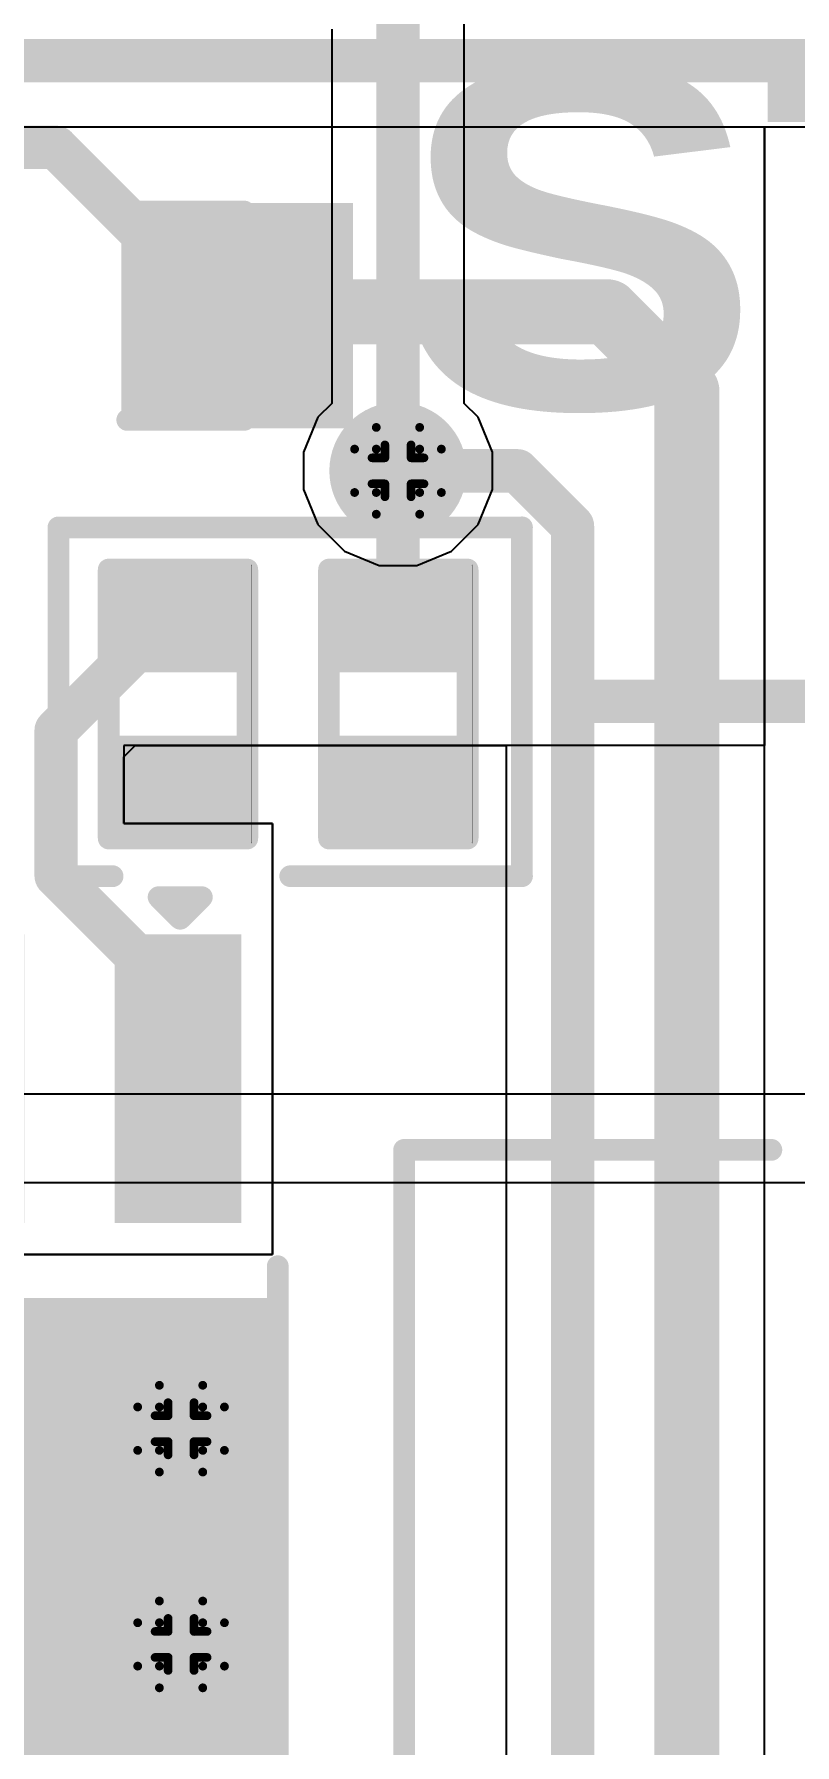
# Model space of a CAD drawing. Header units: inches. Extents: x -5 to 5258, y -4 to 5281.
# Drawn here: x 31.65 to 36.11, y 22.65 to 32.67 of the extents above; entities that cross this region are included whole.
import ezdxf

# ---------------------------------------------------------------- set-up
doc = ezdxf.new("R2010")
doc.units = ezdxf.units.IN
for name, color, linetype in [('Bottom Layer', 5, 'Continuous'), ('Bottom Solder', 6, 'Continuous'), ('Drill Drawing', 1, 'Continuous'), ('Top Layer', 1, 'Continuous'), ('Top Overlay', 2, 'Continuous'), ('Top Paste', 8, 'Continuous'), ('Top Solder', 216, 'Continuous'), ('Via Holes', 16, 'Continuous')]:
    doc.layers.add(name, color=color, linetype=linetype)
doc.styles.add('Arial Black_Bold', font='', dxfattribs={"height": 0.2})
doc.styles.get('Arial Black_Bold').set_extended_font_data('Arial Black', bold=True)

# ---------------------------------------------------------------- blocks, each defined once
blk = doc.blocks.new('8_SO_P____P___7')
at = {"layer": 'Top Layer'}
for points in [[(-3.475, 2.205), (-1.925, 2.205), (-1.925, 1.605), (-3.475, 1.605)], [(1.925, 2.205), (3.475, 2.205), (3.475, 1.605), (1.925, 1.605)], [(-1.144, 1.144), (1.144, 1.144), (1.144, -1.144), (-1.144, -1.144)], [(-3.475, 0.935), (-1.925, 0.935), (-1.925, 0.335), (-3.475, 0.335)], [(1.925, 0.935), (3.475, 0.935), (3.475, 0.335), (1.925, 0.335)], [(-3.475, -0.335), (-1.925, -0.335), (-1.925, -0.935), (-3.475, -0.935)], [(1.925, -0.335), (3.475, -0.335), (3.475, -0.935), (1.925, -0.935)], [(-3.475, -1.605), (-1.925, -1.605), (-1.925, -2.205), (-3.475, -2.205)], [(1.925, -1.605), (3.475, -1.605), (3.475, -2.205), (1.925, -2.205)]]:
    blk.add_hatch(color=1, dxfattribs=at).paths.add_polyline_path(points)
at = {"layer": 'Top Paste'}
for points in [[(-3.475, 2.205), (-1.925, 2.205), (-1.925, 1.605), (-3.475, 1.605)], [(1.925, 2.205), (3.475, 2.205), (3.475, 1.605), (1.925, 1.605)], [(-1.144, 1.144), (1.144, 1.144), (1.144, -1.144), (-1.144, -1.144)], [(-3.475, 0.935), (-1.925, 0.935), (-1.925, 0.335), (-3.475, 0.335)], [(1.925, 0.935), (3.475, 0.935), (3.475, 0.335), (1.925, 0.335)], [(-3.475, -0.335), (-1.925, -0.335), (-1.925, -0.935), (-3.475, -0.935)], [(1.925, -0.335), (3.475, -0.335), (3.475, -0.935), (1.925, -0.935)], [(-3.475, -1.605), (-1.925, -1.605), (-1.925, -2.205), (-3.475, -2.205)], [(1.925, -1.605), (3.475, -1.605), (3.475, -2.205), (1.925, -2.205)]]:
    blk.add_hatch(color=8, dxfattribs=at).paths.add_polyline_path(points)
at = {"layer": 'Top Solder'}
for points in [[(-3.545, 2.275), (-1.855, 2.275), (-1.855, 1.535), (-3.545, 1.535)], [(1.855, 2.275), (3.545, 2.275), (3.545, 1.535), (1.855, 1.535)], [(-1.214, 1.214), (1.214, 1.214), (1.214, -1.214), (-1.214, -1.214)], [(-3.545, 1.005), (-1.855, 1.005), (-1.855, 0.265), (-3.545, 0.265)], [(1.855, 1.005), (3.545, 1.005), (3.545, 0.265), (1.855, 0.265)], [(-3.545, -0.265), (-1.855, -0.265), (-1.855, -1.005), (-3.545, -1.005)], [(1.855, -0.265), (3.545, -0.265), (3.545, -1.005), (1.855, -1.005)], [(-3.545, -1.535), (-1.855, -1.535), (-1.855, -2.275), (-3.545, -2.275)], [(1.855, -1.535), (3.545, -1.535), (3.545, -2.275), (1.855, -2.275)]]:
    blk.add_hatch(color=216, dxfattribs=at).paths.add_polyline_path(points)
at = {"layer": 'Top Overlay'}
for points in [[(1.902, 2.489, 0.127, 0.127, 0), (-1.603, 2.489, 0.127, 0.127, 0)], [(-3.636, 1.918, 0.127, 0.127, 0), (-3.763, 2.045, 0.127, 0.127, 0)], [(-3.763, 1.791, 0.127, 0.127, 0), (-3.763, 2.045, 0.127, 0.127, 0)], [(-3.763, 1.791, 0.127, 0.127, 0), (-3.636, 1.918, 0.127, 0.127, 0)], [(1.902, -2.489, 0.127, 0.127, 0), (-1.603, -2.489, 0.127, 0.127, 0)]]:
    blk.add_lwpolyline(points, format="xyseb", dxfattribs=at)
for points in [[(-1.635, 2.489, 0.0635, 0.0635, 1), (-1.571, 2.489, 0.0635, 0.0635, 1)], [(1.87, 2.489, 0.0635, 0.0635, 1), (1.934, 2.489, 0.0635, 0.0635, 1)], [(-3.795, 2.045, 0.0635, 0.0635, 1), (-3.732, 2.045, 0.0635, 0.0635, 1)], [(-3.795, 2.045, 0.0635, 0.0635, 1), (-3.732, 2.045, 0.0635, 0.0635, 1)], [(-3.668, 1.918, 0.0635, 0.0635, 1), (-3.605, 1.918, 0.0635, 0.0635, 1)], [(-3.668, 1.918, 0.0635, 0.0635, 1), (-3.605, 1.918, 0.0635, 0.0635, 1)], [(-3.795, 1.791, 0.0635, 0.0635, 1), (-3.732, 1.791, 0.0635, 0.0635, 1)], [(-3.795, 1.791, 0.0635, 0.0635, 1), (-3.732, 1.791, 0.0635, 0.0635, 1)], [(-1.635, -2.489, 0.0635, 0.0635, 1), (-1.571, -2.489, 0.0635, 0.0635, 1)], [(1.87, -2.489, 0.0635, 0.0635, 1), (1.934, -2.489, 0.0635, 0.0635, 1)]]:
    blk.add_lwpolyline(points, format="xyseb", close=True, dxfattribs=at)
blk = doc.blocks.new('R___0402_33')
at = {"layer": 'Top Layer'}
for points in [[(-0.699, -0.318), (-0.699, 0.318), (-0.241, 0.318), (-0.241, -0.318)], [(0.241, -0.318), (0.241, 0.318), (0.699, 0.318), (0.699, -0.318)]]:
    blk.add_hatch(color=1, dxfattribs=at).paths.add_polyline_path(points)
at = {"layer": 'Top Paste'}
for points in [[(-0.699, -0.318), (-0.699, 0.318), (-0.241, 0.318), (-0.241, -0.318)], [(0.241, -0.318), (0.241, 0.318), (0.699, 0.318), (0.699, -0.318)]]:
    blk.add_hatch(color=8, dxfattribs=at).paths.add_polyline_path(points)
at = {"layer": 'Top Solder'}
for points in [[(-0.754, -0.373), (-0.754, 0.373), (-0.186, 0.373), (-0.186, -0.373)], [(0.186, -0.373), (0.186, 0.373), (0.754, 0.373), (0.754, -0.373)]]:
    blk.add_hatch(color=216, dxfattribs=at).paths.add_polyline_path(points)
at = {"layer": 'Top Overlay'}
for points in [[(-0.787, 0.406, 0.127, 0.127, 0), (0.787, 0.406, 0.127, 0.127, 0)], [(-0.787, 0.406, 0.127, 0.127, 0), (-0.787, -0.406, 0.127, 0.127, 0)], [(0.787, 0.406, 0.127, 0.127, 0), (0.787, -0.406, 0.127, 0.127, 0)], [(-0.787, -0.406, 0.127, 0.127, 0), (0.787, -0.406, 0.127, 0.127, 0)], [(-0.813, -0.432, 0.00323, 0.00323, 0), (0.813, -0.432, 0.00323, 0.00323, 0)]]:
    blk.add_lwpolyline(points, format="xyseb", dxfattribs=at)
for points in [[(-0.819, 0.406, 0.0635, 0.0635, 1), (-0.756, 0.406, 0.0635, 0.0635, 1)], [(-0.819, 0.406, 0.0635, 0.0635, 1), (-0.756, 0.406, 0.0635, 0.0635, 1)], [(0.756, 0.406, 0.0635, 0.0635, 1), (0.819, 0.406, 0.0635, 0.0635, 1)], [(0.756, 0.406, 0.0635, 0.0635, 1), (0.819, 0.406, 0.0635, 0.0635, 1)], [(-0.819, -0.406, 0.0635, 0.0635, 1), (-0.756, -0.406, 0.0635, 0.0635, 1)], [(-0.819, -0.406, 0.0635, 0.0635, 1), (-0.756, -0.406, 0.0635, 0.0635, 1)], [(0.756, -0.406, 0.0635, 0.0635, 1), (0.819, -0.406, 0.0635, 0.0635, 1)], [(0.756, -0.406, 0.0635, 0.0635, 1), (0.819, -0.406, 0.0635, 0.0635, 1)], [(-0.814, -0.432, 0.00161, 0.00161, 1), (-0.812, -0.432, 0.00161, 0.00161, 1)], [(0.812, -0.432, 0.00161, 0.00161, 1), (0.814, -0.432, 0.00161, 0.00161, 1)]]:
    blk.add_lwpolyline(points, format="xyseb", close=True, dxfattribs=at)
blk = doc.blocks.new('R___0402_34')
at = {"layer": 'Top Layer'}
for points in [[(-0.699, -0.318), (-0.699, 0.318), (-0.241, 0.318), (-0.241, -0.318)], [(0.241, -0.318), (0.241, 0.318), (0.699, 0.318), (0.699, -0.318)]]:
    blk.add_hatch(color=1, dxfattribs=at).paths.add_polyline_path(points)
at = {"layer": 'Top Paste'}
for points in [[(-0.699, -0.318), (-0.699, 0.318), (-0.241, 0.318), (-0.241, -0.318)], [(0.241, -0.318), (0.241, 0.318), (0.699, 0.318), (0.699, -0.318)]]:
    blk.add_hatch(color=8, dxfattribs=at).paths.add_polyline_path(points)
at = {"layer": 'Top Solder'}
for points in [[(-0.754, -0.373), (-0.754, 0.373), (-0.186, 0.373), (-0.186, -0.373)], [(0.186, -0.373), (0.186, 0.373), (0.754, 0.373), (0.754, -0.373)]]:
    blk.add_hatch(color=216, dxfattribs=at).paths.add_polyline_path(points)
at = {"layer": 'Top Overlay'}
for points in [[(-0.787, 0.406, 0.127, 0.127, 0), (0.787, 0.406, 0.127, 0.127, 0)], [(-0.787, 0.406, 0.127, 0.127, 0), (-0.787, -0.406, 0.127, 0.127, 0)], [(0.787, 0.406, 0.127, 0.127, 0), (0.787, -0.406, 0.127, 0.127, 0)], [(-0.787, -0.406, 0.127, 0.127, 0), (0.787, -0.406, 0.127, 0.127, 0)], [(-0.813, -0.432, 0.00323, 0.00323, 0), (0.813, -0.432, 0.00323, 0.00323, 0)]]:
    blk.add_lwpolyline(points, format="xyseb", dxfattribs=at)
for points in [[(-0.819, 0.406, 0.0635, 0.0635, 1), (-0.756, 0.406, 0.0635, 0.0635, 1)], [(-0.819, 0.406, 0.0635, 0.0635, 1), (-0.756, 0.406, 0.0635, 0.0635, 1)], [(0.756, 0.406, 0.0635, 0.0635, 1), (0.819, 0.406, 0.0635, 0.0635, 1)], [(0.756, 0.406, 0.0635, 0.0635, 1), (0.819, 0.406, 0.0635, 0.0635, 1)], [(-0.819, -0.406, 0.0635, 0.0635, 1), (-0.756, -0.406, 0.0635, 0.0635, 1)], [(-0.819, -0.406, 0.0635, 0.0635, 1), (-0.756, -0.406, 0.0635, 0.0635, 1)], [(0.756, -0.406, 0.0635, 0.0635, 1), (0.819, -0.406, 0.0635, 0.0635, 1)], [(0.756, -0.406, 0.0635, 0.0635, 1), (0.819, -0.406, 0.0635, 0.0635, 1)], [(-0.814, -0.432, 0.00161, 0.00161, 1), (-0.812, -0.432, 0.00161, 0.00161, 1)], [(0.812, -0.432, 0.00161, 0.00161, 1), (0.814, -0.432, 0.00161, 0.00161, 1)]]:
    blk.add_lwpolyline(points, format="xyseb", close=True, dxfattribs=at)
blk = doc.blocks.new('LED_0603_94')
at = {"layer": 'Top Layer'}
for points in [[(-1, 0.5), (-0.5, 0.5), (-0.5, -0.5), (-1, -0.5)], [(0.5, 0.5), (1, 0.5), (1, -0.5), (0.5, -0.5)]]:
    blk.add_hatch(color=1, dxfattribs=at).paths.add_polyline_path(points)
at = {"layer": 'Top Overlay'}
blk.add_hatch(color=2, dxfattribs=at).paths.add_polyline_path([(1.118, -0.66), (1.753, -0.66), (1.753, 0.66), (1.118, 0.66)])
at = {"layer": 'Top Paste'}
for points in [[(-1, 0.5), (-0.5, 0.5), (-0.5, -0.5), (-1, -0.5)], [(0.5, 0.5), (1, 0.5), (1, -0.5), (0.5, -0.5)]]:
    blk.add_hatch(color=8, dxfattribs=at).paths.add_polyline_path(points)
at = {"layer": 'Top Solder'}
for points in [[(-1.102, 0.602), (-0.398, 0.602), (-0.398, -0.602), (-1.102, -0.602)], [(0.398, 0.602), (1.102, 0.602), (1.102, -0.602), (0.398, -0.602)]]:
    blk.add_hatch(color=216, dxfattribs=at).paths.add_polyline_path(points)
at = {"layer": 'Top Overlay'}
for points in [[(-1.118, 0.61, 0.127, 0.127, 0), (-0.432, 0.61, 0.127, 0.127, 0)], [(-1.118, -0.61, 0.127, 0.127, 0), (-1.118, 0.61, 0.127, 0.127, 0)], [(0.432, 0.61, 0.127, 0.127, 0), (1.118, 0.61, 0.127, 0.127, 0)], [(1.118, -0.61, 0.127, 0.127, 0), (1.118, 0.61, 0.127, 0.127, 0)], [(-1.118, -0.61, 0.127, 0.127, 0), (-0.432, -0.61, 0.127, 0.127, 0)], [(0.432, -0.61, 0.127, 0.127, 0), (1.118, -0.61, 0.127, 0.127, 0)]]:
    blk.add_lwpolyline(points, format="xyseb", dxfattribs=at)
for points in [[(-1.149, 0.61, 0.0635, 0.0635, 1), (-1.086, 0.61, 0.0635, 0.0635, 1)], [(-1.149, 0.61, 0.0635, 0.0635, 1), (-1.086, 0.61, 0.0635, 0.0635, 1)], [(-0.464, 0.61, 0.0635, 0.0635, 1), (-0.4, 0.61, 0.0635, 0.0635, 1)], [(0.4, 0.61, 0.0635, 0.0635, 1), (0.464, 0.61, 0.0635, 0.0635, 1)], [(1.086, 0.61, 0.0635, 0.0635, 1), (1.149, 0.61, 0.0635, 0.0635, 1)], [(1.086, 0.61, 0.0635, 0.0635, 1), (1.149, 0.61, 0.0635, 0.0635, 1)], [(-1.149, -0.61, 0.0635, 0.0635, 1), (-1.086, -0.61, 0.0635, 0.0635, 1)], [(-1.149, -0.61, 0.0635, 0.0635, 1), (-1.086, -0.61, 0.0635, 0.0635, 1)], [(-0.464, -0.61, 0.0635, 0.0635, 1), (-0.4, -0.61, 0.0635, 0.0635, 1)], [(0.4, -0.61, 0.0635, 0.0635, 1), (0.464, -0.61, 0.0635, 0.0635, 1)], [(1.086, -0.61, 0.0635, 0.0635, 1), (1.149, -0.61, 0.0635, 0.0635, 1)], [(1.086, -0.61, 0.0635, 0.0635, 1), (1.149, -0.61, 0.0635, 0.0635, 1)]]:
    blk.add_lwpolyline(points, format="xyseb", close=True, dxfattribs=at)
blk = doc.blocks.new('50SVPF10M_141')
at = {"layer": 'Top Layer'}
for points in [[(-4.55, 0.8), (-1.05, 0.8), (-1.05, -0.8), (-4.55, -0.8)], [(1.05, 0.8), (4.55, 0.8), (4.55, -0.8), (1.05, -0.8)]]:
    blk.add_hatch(color=1, dxfattribs=at).paths.add_polyline_path(points)
at = {"layer": 'Top Paste'}
for points in [[(-4.55, 0.8), (-1.05, 0.8), (-1.05, -0.8), (-4.55, -0.8)], [(1.05, 0.8), (4.55, 0.8), (4.55, -0.8), (1.05, -0.8)]]:
    blk.add_hatch(color=8, dxfattribs=at).paths.add_polyline_path(points)
at = {"layer": 'Top Solder'}
for points in [[(-4.652, 0.902), (-0.948, 0.902), (-0.948, -0.902), (-4.652, -0.902)], [(0.948, 0.902), (4.652, 0.902), (4.652, -0.902), (0.948, -0.902)]]:
    blk.add_hatch(color=216, dxfattribs=at).paths.add_polyline_path(points)
at = {"layer": 'Top Overlay'}
for points in [[(-1.95, 3.3, 0.127, 0.127, 0), (-3.3, 1.95, 0.127, 0.127, 0)], [(-1.95, 3.3, 0.127, 0.127, 0), (3.3, 3.3, 0.127, 0.127, 0)], [(3.3, 3.3, 0.127, 0.127, 0), (3.3, 1.15, 0.127, 0.127, 0)], [(-3.3, 1.95, 0.127, 0.127, 0), (-3.3, 1.15, 0.127, 0.127, 0)], [(-3.779, 1.567, 0.127, 0.127, 0), (-3.779, 1.033, 0.127, 0.127, 0)], [(-4.007, 1.287, 0.127, 0.127, 0), (-3.55, 1.287, 0.127, 0.127, 0)], [(-3.3, -1.15, 0.127, 0.127, 0), (-3.3, -1.95, 0.127, 0.127, 0)], [(3.3, -1.15, 0.127, 0.127, 0), (3.3, -3.3, 0.127, 0.127, 0)], [(-3.3, -1.95, 0.127, 0.127, 0), (-1.95, -3.3, 0.127, 0.127, 0)], [(-1.95, -3.3, 0.127, 0.127, 0), (3.3, -3.3, 0.127, 0.127, 0)]]:
    blk.add_lwpolyline(points, format="xyseb", dxfattribs=at)
for points in [[(-1.982, 3.3, 0.0635, 0.0635, 1), (-1.918, 3.3, 0.0635, 0.0635, 1)], [(-1.982, 3.3, 0.0635, 0.0635, 1), (-1.918, 3.3, 0.0635, 0.0635, 1)], [(3.268, 3.3, 0.0635, 0.0635, 1), (3.332, 3.3, 0.0635, 0.0635, 1)], [(3.268, 3.3, 0.0635, 0.0635, 1), (3.332, 3.3, 0.0635, 0.0635, 1)], [(-3.332, 1.95, 0.0635, 0.0635, 1), (-3.268, 1.95, 0.0635, 0.0635, 1)], [(-3.332, 1.95, 0.0635, 0.0635, 1), (-3.268, 1.95, 0.0635, 0.0635, 1)], [(-3.81, 1.567, 0.0635, 0.0635, 1), (-3.747, 1.567, 0.0635, 0.0635, 1)], [(-4.039, 1.287, 0.0635, 0.0635, 1), (-3.975, 1.287, 0.0635, 0.0635, 1)], [(-3.582, 1.287, 0.0635, 0.0635, 1), (-3.518, 1.287, 0.0635, 0.0635, 1)], [(-3.332, 1.15, 0.0635, 0.0635, 1), (-3.268, 1.15, 0.0635, 0.0635, 1)], [(3.268, 1.15, 0.0635, 0.0635, 1), (3.332, 1.15, 0.0635, 0.0635, 1)], [(-3.81, 1.033, 0.0635, 0.0635, 1), (-3.747, 1.033, 0.0635, 0.0635, 1)], [(-3.332, -1.15, 0.0635, 0.0635, 1), (-3.268, -1.15, 0.0635, 0.0635, 1)], [(3.268, -1.15, 0.0635, 0.0635, 1), (3.332, -1.15, 0.0635, 0.0635, 1)], [(-3.332, -1.95, 0.0635, 0.0635, 1), (-3.268, -1.95, 0.0635, 0.0635, 1)], [(-3.332, -1.95, 0.0635, 0.0635, 1), (-3.268, -1.95, 0.0635, 0.0635, 1)], [(-1.982, -3.3, 0.0635, 0.0635, 1), (-1.918, -3.3, 0.0635, 0.0635, 1)], [(-1.982, -3.3, 0.0635, 0.0635, 1), (-1.918, -3.3, 0.0635, 0.0635, 1)], [(3.268, -3.3, 0.0635, 0.0635, 1), (3.332, -3.3, 0.0635, 0.0635, 1)], [(3.268, -3.3, 0.0635, 0.0635, 1), (3.332, -3.3, 0.0635, 0.0635, 1)]]:
    blk.add_lwpolyline(points, format="xyseb", close=True, dxfattribs=at)

msp = doc.modelspace()

# ---------------------------------------------------------------- hatches: boundary and pattern name
at = {"layer": 'Bottom Layer'}
h = msp.add_hatch(color=5, dxfattribs=at)
edge = h.paths.add_edge_path()
edge.add_arc((33.782, 30.111), 0.3, 0, 360)
h = msp.add_hatch(color=5, dxfattribs=at)
edge = h.paths.add_edge_path()
edge.add_arc((32.512, 24.504), 0.3, 0, 360)
h = msp.add_hatch(color=5, dxfattribs=at)
edge = h.paths.add_edge_path()
edge.add_arc((32.512, 23.241), 0.3, 0, 360)
at = {"layer": 'Bottom Solder'}
h = msp.add_hatch(color=6, dxfattribs=at)
edge = h.paths.add_edge_path()
edge.add_arc((33.782, 30.111), 0.402, 0, 360)
h = msp.add_hatch(color=6, dxfattribs=at)
edge = h.paths.add_edge_path()
edge.add_arc((32.512, 24.504), 0.402, 0, 360)
h = msp.add_hatch(color=6, dxfattribs=at)
edge = h.paths.add_edge_path()
edge.add_arc((32.512, 23.241), 0.402, 0, 360)
at = {"layer": 'Top Layer'}
h = msp.add_hatch(color=1, dxfattribs=at)
edge = h.paths.add_edge_path()
edge.add_arc((33.782, 30.111), 0.3, 0, 360)
msp.add_hatch(color=1, dxfattribs=at).paths.add_polyline_path([(28.099, 22.436), (33.078, 22.436), (33.078, 25.269), (28.099, 25.269)])
h = msp.add_hatch(color=1, dxfattribs=at)
edge = h.paths.add_edge_path()
edge.add_arc((32.512, 24.504), 0.3, 0, 360)
h = msp.add_hatch(color=1, dxfattribs=at)
edge = h.paths.add_edge_path()
edge.add_arc((32.512, 23.241), 0.3, 0, 360)
at = {"layer": 'Top Solder'}
h = msp.add_hatch(color=216, dxfattribs=at)
edge = h.paths.add_edge_path()
edge.add_arc((33.782, 30.111), 0.402, 0, 360)
h = msp.add_hatch(color=216, dxfattribs=at)
edge = h.paths.add_edge_path()
edge.add_arc((32.512, 24.504), 0.402, 0, 360)
h = msp.add_hatch(color=216, dxfattribs=at)
edge = h.paths.add_edge_path()
edge.add_arc((32.512, 23.241), 0.402, 0, 360)
at = {"layer": 'Via Holes'}
h = msp.add_hatch(color=7, dxfattribs=at)
edge = h.paths.add_edge_path()
edge.add_arc((33.782, 30.111), 0.15, 0, 360)
h = msp.add_hatch(color=7, dxfattribs=at)
edge = h.paths.add_edge_path()
edge.add_arc((32.512, 24.504), 0.15, 0, 360)
h = msp.add_hatch(color=7, dxfattribs=at)
edge = h.paths.add_edge_path()
edge.add_arc((32.512, 23.241), 0.15, 0, 360)

# ---------------------------------------------------------------- linework, layer by layer
at = {"layer": 'Bottom Layer'}
for p, q in [((34.17, 30.506), (34.17, 32.857)), ((33.394, 32.696), (33.394, 30.506)), ((33.394, 30.506), (33.312, 30.425)), ((34.252, 30.425), (34.17, 30.506)), ((33.312, 30.425), (33.228, 30.221)), ((34.336, 30.221), (34.252, 30.425)), ((33.228, 30.221), (33.228, 30.001)), ((34.336, 30.001), (34.336, 30.221)), ((33.228, 30.001), (33.312, 29.797)), ((34.252, 29.797), (34.336, 30.001)), ((33.312, 29.797), (33.468, 29.641)), ((34.096, 29.641), (34.252, 29.797)), ((33.468, 29.641), (33.672, 29.557)), ((33.892, 29.557), (34.096, 29.641)), ((33.672, 29.557), (33.892, 29.557)), ((43.67, 26.463), (9.703, 26.463)), ((9.703, 25.945), (43.67, 25.945))]:
    msp.add_line(p, q, dxfattribs=at)
msp.add_lwpolyline([(33.782, 30.111, 0.254, 0.254, 0), (33.782, 32.857, 0.254, 0.254, 0)], format="xyseb", dxfattribs=at)
msp.add_lwpolyline([(33.718, 30.111, 0.127, 0.127, 1), (33.846, 30.111, 0.127, 0.127, 1)], format="xyseb", close=True, dxfattribs=at)
at = {"layer": 'Drill Drawing'}
for points in [[(33.655, 30.238, 0.0508, 0.0508, 0), (33.655, 30.365, 0.0508, 0.0508, 0)], [(33.655, 30.365, 0.0508, 0.0508, 0), (33.909, 30.365, 0.0508, 0.0508, 0)], [(33.909, 30.238, 0.0508, 0.0508, 0), (33.909, 30.365, 0.0508, 0.0508, 0)], [(33.528, 29.984, 0.0508, 0.0508, 0), (33.528, 30.238, 0.0508, 0.0508, 0)], [(33.528, 30.238, 0.0508, 0.0508, 0), (33.655, 30.238, 0.0508, 0.0508, 0)], [(33.706, 30.187, 0.0508, 0.0508, 0), (33.706, 30.263, 0.0508, 0.0508, 0)], [(33.706, 30.263, 0.0508, 0.0508, 0), (33.858, 30.263, 0.0508, 0.0508, 0)], [(33.858, 30.187, 0.0508, 0.0508, 0), (33.858, 30.263, 0.0508, 0.0508, 0)], [(33.909, 30.238, 0.0508, 0.0508, 0), (34.036, 30.238, 0.0508, 0.0508, 0)], [(34.036, 29.984, 0.0508, 0.0508, 0), (34.036, 30.238, 0.0508, 0.0508, 0)], [(33.63, 30.035, 0.0508, 0.0508, 0), (33.63, 30.187, 0.0508, 0.0508, 0)], [(33.63, 30.187, 0.0508, 0.0508, 0), (33.706, 30.187, 0.0508, 0.0508, 0)], [(33.858, 30.187, 0.0508, 0.0508, 0), (33.934, 30.187, 0.0508, 0.0508, 0)], [(33.934, 30.035, 0.0508, 0.0508, 0), (33.934, 30.187, 0.0508, 0.0508, 0)], [(33.63, 30.035, 0.0508, 0.0508, 0), (33.706, 30.035, 0.0508, 0.0508, 0)], [(33.706, 29.959, 0.0508, 0.0508, 0), (33.706, 30.035, 0.0508, 0.0508, 0)], [(33.858, 30.035, 0.0508, 0.0508, 0), (33.934, 30.035, 0.0508, 0.0508, 0)], [(33.858, 29.959, 0.0508, 0.0508, 0), (33.858, 30.035, 0.0508, 0.0508, 0)], [(33.528, 29.984, 0.0508, 0.0508, 0), (33.655, 29.984, 0.0508, 0.0508, 0)], [(33.655, 29.857, 0.0508, 0.0508, 0), (33.655, 29.984, 0.0508, 0.0508, 0)], [(33.706, 29.959, 0.0508, 0.0508, 0), (33.858, 29.959, 0.0508, 0.0508, 0)], [(33.909, 29.984, 0.0508, 0.0508, 0), (34.036, 29.984, 0.0508, 0.0508, 0)], [(33.909, 29.857, 0.0508, 0.0508, 0), (33.909, 29.984, 0.0508, 0.0508, 0)], [(33.655, 29.857, 0.0508, 0.0508, 0), (33.909, 29.857, 0.0508, 0.0508, 0)], [(32.385, 24.631, 0.0508, 0.0508, 0), (32.385, 24.758, 0.0508, 0.0508, 0)], [(32.385, 24.758, 0.0508, 0.0508, 0), (32.639, 24.758, 0.0508, 0.0508, 0)], [(32.639, 24.631, 0.0508, 0.0508, 0), (32.639, 24.758, 0.0508, 0.0508, 0)], [(32.258, 24.377, 0.0508, 0.0508, 0), (32.258, 24.631, 0.0508, 0.0508, 0)], [(32.258, 24.631, 0.0508, 0.0508, 0), (32.385, 24.631, 0.0508, 0.0508, 0)], [(32.436, 24.58, 0.0508, 0.0508, 0), (32.436, 24.656, 0.0508, 0.0508, 0)], [(32.436, 24.656, 0.0508, 0.0508, 0), (32.588, 24.656, 0.0508, 0.0508, 0)], [(32.588, 24.58, 0.0508, 0.0508, 0), (32.588, 24.656, 0.0508, 0.0508, 0)], [(32.639, 24.631, 0.0508, 0.0508, 0), (32.766, 24.631, 0.0508, 0.0508, 0)], [(32.766, 24.377, 0.0508, 0.0508, 0), (32.766, 24.631, 0.0508, 0.0508, 0)], [(32.36, 24.428, 0.0508, 0.0508, 0), (32.36, 24.58, 0.0508, 0.0508, 0)], [(32.36, 24.58, 0.0508, 0.0508, 0), (32.436, 24.58, 0.0508, 0.0508, 0)], [(32.588, 24.58, 0.0508, 0.0508, 0), (32.664, 24.58, 0.0508, 0.0508, 0)], [(32.664, 24.428, 0.0508, 0.0508, 0), (32.664, 24.58, 0.0508, 0.0508, 0)], [(32.36, 24.428, 0.0508, 0.0508, 0), (32.436, 24.428, 0.0508, 0.0508, 0)], [(32.436, 24.351, 0.0508, 0.0508, 0), (32.436, 24.428, 0.0508, 0.0508, 0)], [(32.588, 24.428, 0.0508, 0.0508, 0), (32.664, 24.428, 0.0508, 0.0508, 0)], [(32.588, 24.351, 0.0508, 0.0508, 0), (32.588, 24.428, 0.0508, 0.0508, 0)], [(32.258, 24.377, 0.0508, 0.0508, 0), (32.385, 24.377, 0.0508, 0.0508, 0)], [(32.385, 24.25, 0.0508, 0.0508, 0), (32.385, 24.377, 0.0508, 0.0508, 0)], [(32.436, 24.351, 0.0508, 0.0508, 0), (32.588, 24.351, 0.0508, 0.0508, 0)], [(32.639, 24.377, 0.0508, 0.0508, 0), (32.766, 24.377, 0.0508, 0.0508, 0)], [(32.639, 24.25, 0.0508, 0.0508, 0), (32.639, 24.377, 0.0508, 0.0508, 0)], [(32.385, 24.25, 0.0508, 0.0508, 0), (32.639, 24.25, 0.0508, 0.0508, 0)], [(32.385, 23.368, 0.0508, 0.0508, 0), (32.385, 23.495, 0.0508, 0.0508, 0)], [(32.385, 23.495, 0.0508, 0.0508, 0), (32.639, 23.495, 0.0508, 0.0508, 0)], [(32.639, 23.368, 0.0508, 0.0508, 0), (32.639, 23.495, 0.0508, 0.0508, 0)], [(32.258, 23.114, 0.0508, 0.0508, 0), (32.258, 23.368, 0.0508, 0.0508, 0)], [(32.258, 23.368, 0.0508, 0.0508, 0), (32.385, 23.368, 0.0508, 0.0508, 0)], [(32.36, 23.165, 0.0508, 0.0508, 0), (32.36, 23.317, 0.0508, 0.0508, 0)], [(32.36, 23.317, 0.0508, 0.0508, 0), (32.436, 23.317, 0.0508, 0.0508, 0)], [(32.436, 23.317, 0.0508, 0.0508, 0), (32.436, 23.393, 0.0508, 0.0508, 0)], [(32.436, 23.393, 0.0508, 0.0508, 0), (32.588, 23.393, 0.0508, 0.0508, 0)], [(32.588, 23.317, 0.0508, 0.0508, 0), (32.588, 23.393, 0.0508, 0.0508, 0)], [(32.588, 23.317, 0.0508, 0.0508, 0), (32.664, 23.317, 0.0508, 0.0508, 0)], [(32.639, 23.368, 0.0508, 0.0508, 0), (32.766, 23.368, 0.0508, 0.0508, 0)], [(32.664, 23.165, 0.0508, 0.0508, 0), (32.664, 23.317, 0.0508, 0.0508, 0)], [(32.766, 23.114, 0.0508, 0.0508, 0), (32.766, 23.368, 0.0508, 0.0508, 0)], [(32.258, 23.114, 0.0508, 0.0508, 0), (32.385, 23.114, 0.0508, 0.0508, 0)], [(32.36, 23.165, 0.0508, 0.0508, 0), (32.436, 23.165, 0.0508, 0.0508, 0)], [(32.385, 22.987, 0.0508, 0.0508, 0), (32.385, 23.114, 0.0508, 0.0508, 0)], [(32.436, 23.089, 0.0508, 0.0508, 0), (32.436, 23.165, 0.0508, 0.0508, 0)], [(32.588, 23.165, 0.0508, 0.0508, 0), (32.664, 23.165, 0.0508, 0.0508, 0)], [(32.588, 23.089, 0.0508, 0.0508, 0), (32.588, 23.165, 0.0508, 0.0508, 0)], [(32.639, 23.114, 0.0508, 0.0508, 0), (32.766, 23.114, 0.0508, 0.0508, 0)], [(32.639, 22.987, 0.0508, 0.0508, 0), (32.639, 23.114, 0.0508, 0.0508, 0)], [(32.436, 23.089, 0.0508, 0.0508, 0), (32.588, 23.089, 0.0508, 0.0508, 0)], [(32.385, 22.987, 0.0508, 0.0508, 0), (32.639, 22.987, 0.0508, 0.0508, 0)]]:
    msp.add_lwpolyline(points, format="xyseb", dxfattribs=at)
for points in [[(33.642, 30.365, 0.0254, 0.0254, 1), (33.668, 30.365, 0.0254, 0.0254, 1)], [(33.642, 30.365, 0.0254, 0.0254, 1), (33.668, 30.365, 0.0254, 0.0254, 1)], [(33.896, 30.365, 0.0254, 0.0254, 1), (33.922, 30.365, 0.0254, 0.0254, 1)], [(33.896, 30.365, 0.0254, 0.0254, 1), (33.922, 30.365, 0.0254, 0.0254, 1)], [(33.515, 30.238, 0.0254, 0.0254, 1), (33.541, 30.238, 0.0254, 0.0254, 1)], [(33.515, 30.238, 0.0254, 0.0254, 1), (33.541, 30.238, 0.0254, 0.0254, 1)], [(33.642, 30.238, 0.0254, 0.0254, 1), (33.668, 30.238, 0.0254, 0.0254, 1)], [(33.642, 30.238, 0.0254, 0.0254, 1), (33.668, 30.238, 0.0254, 0.0254, 1)], [(33.693, 30.263, 0.0254, 0.0254, 1), (33.718, 30.263, 0.0254, 0.0254, 1)], [(33.693, 30.263, 0.0254, 0.0254, 1), (33.718, 30.263, 0.0254, 0.0254, 1)], [(33.846, 30.263, 0.0254, 0.0254, 1), (33.871, 30.263, 0.0254, 0.0254, 1)], [(33.846, 30.263, 0.0254, 0.0254, 1), (33.871, 30.263, 0.0254, 0.0254, 1)], [(33.896, 30.238, 0.0254, 0.0254, 1), (33.922, 30.238, 0.0254, 0.0254, 1)], [(33.896, 30.238, 0.0254, 0.0254, 1), (33.922, 30.238, 0.0254, 0.0254, 1)], [(34.023, 30.238, 0.0254, 0.0254, 1), (34.049, 30.238, 0.0254, 0.0254, 1)], [(34.023, 30.238, 0.0254, 0.0254, 1), (34.049, 30.238, 0.0254, 0.0254, 1)], [(33.617, 30.187, 0.0254, 0.0254, 1), (33.642, 30.187, 0.0254, 0.0254, 1)], [(33.617, 30.187, 0.0254, 0.0254, 1), (33.642, 30.187, 0.0254, 0.0254, 1)], [(33.693, 30.187, 0.0254, 0.0254, 1), (33.718, 30.187, 0.0254, 0.0254, 1)], [(33.693, 30.187, 0.0254, 0.0254, 1), (33.718, 30.187, 0.0254, 0.0254, 1)], [(33.846, 30.187, 0.0254, 0.0254, 1), (33.871, 30.187, 0.0254, 0.0254, 1)], [(33.846, 30.187, 0.0254, 0.0254, 1), (33.871, 30.187, 0.0254, 0.0254, 1)], [(33.922, 30.187, 0.0254, 0.0254, 1), (33.947, 30.187, 0.0254, 0.0254, 1)], [(33.922, 30.187, 0.0254, 0.0254, 1), (33.947, 30.187, 0.0254, 0.0254, 1)], [(33.617, 30.035, 0.0254, 0.0254, 1), (33.642, 30.035, 0.0254, 0.0254, 1)], [(33.617, 30.035, 0.0254, 0.0254, 1), (33.642, 30.035, 0.0254, 0.0254, 1)], [(33.693, 30.035, 0.0254, 0.0254, 1), (33.718, 30.035, 0.0254, 0.0254, 1)], [(33.693, 30.035, 0.0254, 0.0254, 1), (33.718, 30.035, 0.0254, 0.0254, 1)], [(33.846, 30.035, 0.0254, 0.0254, 1), (33.871, 30.035, 0.0254, 0.0254, 1)], [(33.846, 30.035, 0.0254, 0.0254, 1), (33.871, 30.035, 0.0254, 0.0254, 1)], [(33.922, 30.035, 0.0254, 0.0254, 1), (33.947, 30.035, 0.0254, 0.0254, 1)], [(33.922, 30.035, 0.0254, 0.0254, 1), (33.947, 30.035, 0.0254, 0.0254, 1)], [(33.515, 29.984, 0.0254, 0.0254, 1), (33.541, 29.984, 0.0254, 0.0254, 1)], [(33.515, 29.984, 0.0254, 0.0254, 1), (33.541, 29.984, 0.0254, 0.0254, 1)], [(33.642, 29.984, 0.0254, 0.0254, 1), (33.668, 29.984, 0.0254, 0.0254, 1)], [(33.642, 29.984, 0.0254, 0.0254, 1), (33.668, 29.984, 0.0254, 0.0254, 1)], [(33.693, 29.959, 0.0254, 0.0254, 1), (33.718, 29.959, 0.0254, 0.0254, 1)], [(33.693, 29.959, 0.0254, 0.0254, 1), (33.718, 29.959, 0.0254, 0.0254, 1)], [(33.846, 29.959, 0.0254, 0.0254, 1), (33.871, 29.959, 0.0254, 0.0254, 1)], [(33.846, 29.959, 0.0254, 0.0254, 1), (33.871, 29.959, 0.0254, 0.0254, 1)], [(33.896, 29.984, 0.0254, 0.0254, 1), (33.922, 29.984, 0.0254, 0.0254, 1)], [(33.896, 29.984, 0.0254, 0.0254, 1), (33.922, 29.984, 0.0254, 0.0254, 1)], [(34.023, 29.984, 0.0254, 0.0254, 1), (34.049, 29.984, 0.0254, 0.0254, 1)], [(34.023, 29.984, 0.0254, 0.0254, 1), (34.049, 29.984, 0.0254, 0.0254, 1)], [(33.642, 29.857, 0.0254, 0.0254, 1), (33.668, 29.857, 0.0254, 0.0254, 1)], [(33.642, 29.857, 0.0254, 0.0254, 1), (33.668, 29.857, 0.0254, 0.0254, 1)], [(33.896, 29.857, 0.0254, 0.0254, 1), (33.922, 29.857, 0.0254, 0.0254, 1)], [(33.896, 29.857, 0.0254, 0.0254, 1), (33.922, 29.857, 0.0254, 0.0254, 1)], [(32.372, 24.758, 0.0254, 0.0254, 1), (32.398, 24.758, 0.0254, 0.0254, 1)], [(32.372, 24.758, 0.0254, 0.0254, 1), (32.398, 24.758, 0.0254, 0.0254, 1)], [(32.626, 24.758, 0.0254, 0.0254, 1), (32.652, 24.758, 0.0254, 0.0254, 1)], [(32.626, 24.758, 0.0254, 0.0254, 1), (32.652, 24.758, 0.0254, 0.0254, 1)], [(32.245, 24.631, 0.0254, 0.0254, 1), (32.271, 24.631, 0.0254, 0.0254, 1)], [(32.245, 24.631, 0.0254, 0.0254, 1), (32.271, 24.631, 0.0254, 0.0254, 1)], [(32.372, 24.631, 0.0254, 0.0254, 1), (32.398, 24.631, 0.0254, 0.0254, 1)], [(32.372, 24.631, 0.0254, 0.0254, 1), (32.398, 24.631, 0.0254, 0.0254, 1)], [(32.423, 24.656, 0.0254, 0.0254, 1), (32.449, 24.656, 0.0254, 0.0254, 1)], [(32.423, 24.656, 0.0254, 0.0254, 1), (32.449, 24.656, 0.0254, 0.0254, 1)], [(32.575, 24.656, 0.0254, 0.0254, 1), (32.601, 24.656, 0.0254, 0.0254, 1)], [(32.575, 24.656, 0.0254, 0.0254, 1), (32.601, 24.656, 0.0254, 0.0254, 1)], [(32.626, 24.631, 0.0254, 0.0254, 1), (32.652, 24.631, 0.0254, 0.0254, 1)], [(32.626, 24.631, 0.0254, 0.0254, 1), (32.652, 24.631, 0.0254, 0.0254, 1)], [(32.753, 24.631, 0.0254, 0.0254, 1), (32.779, 24.631, 0.0254, 0.0254, 1)], [(32.753, 24.631, 0.0254, 0.0254, 1), (32.779, 24.631, 0.0254, 0.0254, 1)], [(32.347, 24.58, 0.0254, 0.0254, 1), (32.372, 24.58, 0.0254, 0.0254, 1)], [(32.347, 24.58, 0.0254, 0.0254, 1), (32.372, 24.58, 0.0254, 0.0254, 1)], [(32.423, 24.58, 0.0254, 0.0254, 1), (32.449, 24.58, 0.0254, 0.0254, 1)], [(32.423, 24.58, 0.0254, 0.0254, 1), (32.449, 24.58, 0.0254, 0.0254, 1)], [(32.575, 24.58, 0.0254, 0.0254, 1), (32.601, 24.58, 0.0254, 0.0254, 1)], [(32.575, 24.58, 0.0254, 0.0254, 1), (32.601, 24.58, 0.0254, 0.0254, 1)], [(32.652, 24.58, 0.0254, 0.0254, 1), (32.677, 24.58, 0.0254, 0.0254, 1)], [(32.652, 24.58, 0.0254, 0.0254, 1), (32.677, 24.58, 0.0254, 0.0254, 1)], [(32.347, 24.428, 0.0254, 0.0254, 1), (32.372, 24.428, 0.0254, 0.0254, 1)], [(32.347, 24.428, 0.0254, 0.0254, 1), (32.372, 24.428, 0.0254, 0.0254, 1)], [(32.423, 24.428, 0.0254, 0.0254, 1), (32.449, 24.428, 0.0254, 0.0254, 1)], [(32.423, 24.428, 0.0254, 0.0254, 1), (32.449, 24.428, 0.0254, 0.0254, 1)], [(32.575, 24.428, 0.0254, 0.0254, 1), (32.601, 24.428, 0.0254, 0.0254, 1)], [(32.575, 24.428, 0.0254, 0.0254, 1), (32.601, 24.428, 0.0254, 0.0254, 1)], [(32.652, 24.428, 0.0254, 0.0254, 1), (32.677, 24.428, 0.0254, 0.0254, 1)], [(32.652, 24.428, 0.0254, 0.0254, 1), (32.677, 24.428, 0.0254, 0.0254, 1)], [(32.245, 24.377, 0.0254, 0.0254, 1), (32.271, 24.377, 0.0254, 0.0254, 1)], [(32.245, 24.377, 0.0254, 0.0254, 1), (32.271, 24.377, 0.0254, 0.0254, 1)], [(32.372, 24.377, 0.0254, 0.0254, 1), (32.398, 24.377, 0.0254, 0.0254, 1)], [(32.372, 24.377, 0.0254, 0.0254, 1), (32.398, 24.377, 0.0254, 0.0254, 1)], [(32.423, 24.351, 0.0254, 0.0254, 1), (32.449, 24.351, 0.0254, 0.0254, 1)], [(32.423, 24.351, 0.0254, 0.0254, 1), (32.449, 24.351, 0.0254, 0.0254, 1)], [(32.575, 24.351, 0.0254, 0.0254, 1), (32.601, 24.351, 0.0254, 0.0254, 1)], [(32.575, 24.351, 0.0254, 0.0254, 1), (32.601, 24.351, 0.0254, 0.0254, 1)], [(32.626, 24.377, 0.0254, 0.0254, 1), (32.652, 24.377, 0.0254, 0.0254, 1)], [(32.626, 24.377, 0.0254, 0.0254, 1), (32.652, 24.377, 0.0254, 0.0254, 1)], [(32.753, 24.377, 0.0254, 0.0254, 1), (32.779, 24.377, 0.0254, 0.0254, 1)], [(32.753, 24.377, 0.0254, 0.0254, 1), (32.779, 24.377, 0.0254, 0.0254, 1)], [(32.372, 24.25, 0.0254, 0.0254, 1), (32.398, 24.25, 0.0254, 0.0254, 1)], [(32.372, 24.25, 0.0254, 0.0254, 1), (32.398, 24.25, 0.0254, 0.0254, 1)], [(32.626, 24.25, 0.0254, 0.0254, 1), (32.652, 24.25, 0.0254, 0.0254, 1)], [(32.626, 24.25, 0.0254, 0.0254, 1), (32.652, 24.25, 0.0254, 0.0254, 1)], [(32.372, 23.495, 0.0254, 0.0254, 1), (32.398, 23.495, 0.0254, 0.0254, 1)], [(32.372, 23.495, 0.0254, 0.0254, 1), (32.398, 23.495, 0.0254, 0.0254, 1)], [(32.626, 23.495, 0.0254, 0.0254, 1), (32.652, 23.495, 0.0254, 0.0254, 1)], [(32.626, 23.495, 0.0254, 0.0254, 1), (32.652, 23.495, 0.0254, 0.0254, 1)], [(32.245, 23.368, 0.0254, 0.0254, 1), (32.271, 23.368, 0.0254, 0.0254, 1)], [(32.245, 23.368, 0.0254, 0.0254, 1), (32.271, 23.368, 0.0254, 0.0254, 1)], [(32.347, 23.317, 0.0254, 0.0254, 1), (32.372, 23.317, 0.0254, 0.0254, 1)], [(32.347, 23.317, 0.0254, 0.0254, 1), (32.372, 23.317, 0.0254, 0.0254, 1)], [(32.372, 23.368, 0.0254, 0.0254, 1), (32.398, 23.368, 0.0254, 0.0254, 1)], [(32.372, 23.368, 0.0254, 0.0254, 1), (32.398, 23.368, 0.0254, 0.0254, 1)], [(32.423, 23.393, 0.0254, 0.0254, 1), (32.449, 23.393, 0.0254, 0.0254, 1)], [(32.423, 23.393, 0.0254, 0.0254, 1), (32.449, 23.393, 0.0254, 0.0254, 1)], [(32.423, 23.317, 0.0254, 0.0254, 1), (32.449, 23.317, 0.0254, 0.0254, 1)], [(32.423, 23.317, 0.0254, 0.0254, 1), (32.449, 23.317, 0.0254, 0.0254, 1)], [(32.575, 23.393, 0.0254, 0.0254, 1), (32.601, 23.393, 0.0254, 0.0254, 1)], [(32.575, 23.393, 0.0254, 0.0254, 1), (32.601, 23.393, 0.0254, 0.0254, 1)], [(32.575, 23.317, 0.0254, 0.0254, 1), (32.601, 23.317, 0.0254, 0.0254, 1)], [(32.575, 23.317, 0.0254, 0.0254, 1), (32.601, 23.317, 0.0254, 0.0254, 1)], [(32.626, 23.368, 0.0254, 0.0254, 1), (32.652, 23.368, 0.0254, 0.0254, 1)], [(32.626, 23.368, 0.0254, 0.0254, 1), (32.652, 23.368, 0.0254, 0.0254, 1)], [(32.652, 23.317, 0.0254, 0.0254, 1), (32.677, 23.317, 0.0254, 0.0254, 1)], [(32.652, 23.317, 0.0254, 0.0254, 1), (32.677, 23.317, 0.0254, 0.0254, 1)], [(32.753, 23.368, 0.0254, 0.0254, 1), (32.779, 23.368, 0.0254, 0.0254, 1)], [(32.753, 23.368, 0.0254, 0.0254, 1), (32.779, 23.368, 0.0254, 0.0254, 1)], [(32.245, 23.114, 0.0254, 0.0254, 1), (32.271, 23.114, 0.0254, 0.0254, 1)], [(32.245, 23.114, 0.0254, 0.0254, 1), (32.271, 23.114, 0.0254, 0.0254, 1)], [(32.347, 23.165, 0.0254, 0.0254, 1), (32.372, 23.165, 0.0254, 0.0254, 1)], [(32.347, 23.165, 0.0254, 0.0254, 1), (32.372, 23.165, 0.0254, 0.0254, 1)], [(32.372, 23.114, 0.0254, 0.0254, 1), (32.398, 23.114, 0.0254, 0.0254, 1)], [(32.372, 23.114, 0.0254, 0.0254, 1), (32.398, 23.114, 0.0254, 0.0254, 1)], [(32.423, 23.165, 0.0254, 0.0254, 1), (32.449, 23.165, 0.0254, 0.0254, 1)], [(32.423, 23.165, 0.0254, 0.0254, 1), (32.449, 23.165, 0.0254, 0.0254, 1)], [(32.575, 23.165, 0.0254, 0.0254, 1), (32.601, 23.165, 0.0254, 0.0254, 1)], [(32.575, 23.165, 0.0254, 0.0254, 1), (32.601, 23.165, 0.0254, 0.0254, 1)], [(32.626, 23.114, 0.0254, 0.0254, 1), (32.652, 23.114, 0.0254, 0.0254, 1)], [(32.626, 23.114, 0.0254, 0.0254, 1), (32.652, 23.114, 0.0254, 0.0254, 1)], [(32.652, 23.165, 0.0254, 0.0254, 1), (32.677, 23.165, 0.0254, 0.0254, 1)], [(32.652, 23.165, 0.0254, 0.0254, 1), (32.677, 23.165, 0.0254, 0.0254, 1)], [(32.753, 23.114, 0.0254, 0.0254, 1), (32.779, 23.114, 0.0254, 0.0254, 1)], [(32.753, 23.114, 0.0254, 0.0254, 1), (32.779, 23.114, 0.0254, 0.0254, 1)], [(32.423, 23.089, 0.0254, 0.0254, 1), (32.449, 23.089, 0.0254, 0.0254, 1)], [(32.423, 23.089, 0.0254, 0.0254, 1), (32.449, 23.089, 0.0254, 0.0254, 1)], [(32.575, 23.089, 0.0254, 0.0254, 1), (32.601, 23.089, 0.0254, 0.0254, 1)], [(32.575, 23.089, 0.0254, 0.0254, 1), (32.601, 23.089, 0.0254, 0.0254, 1)], [(32.372, 22.987, 0.0254, 0.0254, 1), (32.398, 22.987, 0.0254, 0.0254, 1)], [(32.372, 22.987, 0.0254, 0.0254, 1), (32.398, 22.987, 0.0254, 0.0254, 1)], [(32.626, 22.987, 0.0254, 0.0254, 1), (32.652, 22.987, 0.0254, 0.0254, 1)], [(32.626, 22.987, 0.0254, 0.0254, 1), (32.652, 22.987, 0.0254, 0.0254, 1)]]:
    msp.add_lwpolyline(points, format="xyseb", close=True, dxfattribs=at)
at = {"layer": 'Top Layer'}
for p, q in [((29.191, 32.124), (35.927, 32.124)), ((35.927, 32.124), (35.927, 28.504)), ((35.927, 28.504), (35.927, 32.124)), ((35.927, 32.124), (48.797, 32.124)), ((32.176, 28.504), (32.176, 28.047)), ((35.927, 28.504), (32.176, 28.504)), ((32.176, 28.437), (32.243, 28.504)), ((32.243, 28.504), (34.415, 28.504)), ((34.415, 28.504), (34.415, 22.445)), ((35.927, 22.445), (35.927, 28.504)), ((35.927, 28.504), (35.927, 28.504)), ((32.176, 28.047), (32.176, 28.437)), ((32.176, 28.047), (33.048, 28.047)), ((33.048, 28.047), (32.176, 28.047)), ((33.048, 28.047), (33.048, 25.523)), ((33.048, 25.523), (33.048, 28.047)), ((33.048, 25.523), (29.191, 25.523)), ((29.191, 25.523), (33.048, 25.523))]:
    msp.add_line(p, q, dxfattribs=at)
for points in [[(21.303, 32.512, 0.254, 0.254, 0), (48.958, 32.512, 0.254, 0.254, 0)], [(21.093, 32.004, 0.254, 0.254, 0), (31.78, 32.004, 0.254, 0.254, 0)], [(31.78, 32.004, 0.254, 0.254, 0), (32.515, 31.269, 0.254, 0.254, 0)], [(32.515, 31.019, 0.254, 0.254, 0), (32.515, 31.269, 0.254, 0.254, 0)], [(32.494, 31.041, 0.381, 0.381, 0), (35.009, 31.041, 0.381, 0.381, 0)], [(35.009, 31.041, 0.381, 0.381, 0), (35.473, 30.576, 0.381, 0.381, 0)], [(35.473, 20.133, 0.381, 0.381, 0), (35.473, 30.576, 0.381, 0.381, 0)], [(33.782, 29.231, 0.254, 0.254, 0), (33.782, 30.111, 0.254, 0.254, 0)], [(33.782, 30.111, 0.254, 0.254, 0), (33.782, 30.111, 0.254, 0.254, 0)], [(33.782, 30.111, 0.254, 0.254, 0), (34.481, 30.111, 0.254, 0.254, 0)], [(34.481, 30.111, 0.254, 0.254, 0), (34.804, 29.788, 0.254, 0.254, 0)], [(34.804, 21.484, 0.254, 0.254, 0), (34.804, 29.788, 0.254, 0.254, 0)], [(31.78, 28.591, 0.254, 0.254, 0), (32.405, 29.215, 0.254, 0.254, 0)], [(32.405, 29.215, 0.254, 0.254, 0), (32.494, 29.215, 0.254, 0.254, 0)], [(31.78, 27.741, 0.254, 0.254, 0), (31.78, 28.591, 0.254, 0.254, 0)], [(31.78, 27.741, 0.254, 0.254, 0), (32.494, 27.027, 0.254, 0.254, 0)], [(32.494, 26.552, 0.254, 0.254, 0), (32.494, 27.027, 0.254, 0.254, 0)]]:
    msp.add_lwpolyline(points, format="xyseb", dxfattribs=at)
for points in [[(31.717, 32.004, 0.127, 0.127, 1), (31.844, 32.004, 0.127, 0.127, 1)], [(31.717, 32.004, 0.127, 0.127, 1), (31.844, 32.004, 0.127, 0.127, 1)], [(32.451, 31.269, 0.127, 0.127, 1), (32.578, 31.269, 0.127, 0.127, 1)], [(32.451, 31.269, 0.127, 0.127, 1), (32.578, 31.269, 0.127, 0.127, 1)], [(32.398, 31.041, 0.191, 0.191, 1), (32.589, 31.041, 0.191, 0.191, 1)], [(32.451, 31.019, 0.127, 0.127, 1), (32.578, 31.019, 0.127, 0.127, 1)], [(34.913, 31.041, 0.191, 0.191, 1), (35.104, 31.041, 0.191, 0.191, 1)], [(34.913, 31.041, 0.191, 0.191, 1), (35.104, 31.041, 0.191, 0.191, 1)], [(35.378, 30.576, 0.191, 0.191, 1), (35.569, 30.576, 0.191, 0.191, 1)], [(35.378, 30.576, 0.191, 0.191, 1), (35.569, 30.576, 0.191, 0.191, 1)], [(33.718, 30.111, 0.127, 0.127, 1), (33.846, 30.111, 0.127, 0.127, 1)], [(33.718, 30.111, 0.127, 0.127, 1), (33.846, 30.111, 0.127, 0.127, 1)], [(33.718, 30.111, 0.127, 0.127, 1), (33.846, 30.111, 0.127, 0.127, 1)], [(33.718, 30.111, 0.127, 0.127, 1), (33.846, 30.111, 0.127, 0.127, 1)], [(34.418, 30.111, 0.127, 0.127, 1), (34.545, 30.111, 0.127, 0.127, 1)], [(34.418, 30.111, 0.127, 0.127, 1), (34.545, 30.111, 0.127, 0.127, 1)], [(34.74, 29.788, 0.127, 0.127, 1), (34.867, 29.788, 0.127, 0.127, 1)], [(34.74, 29.788, 0.127, 0.127, 1), (34.867, 29.788, 0.127, 0.127, 1)], [(32.341, 29.215, 0.127, 0.127, 1), (32.468, 29.215, 0.127, 0.127, 1)], [(32.341, 29.215, 0.127, 0.127, 1), (32.468, 29.215, 0.127, 0.127, 1)], [(32.43, 29.215, 0.127, 0.127, 1), (32.557, 29.215, 0.127, 0.127, 1)], [(33.718, 29.231, 0.127, 0.127, 1), (33.846, 29.231, 0.127, 0.127, 1)], [(31.717, 28.591, 0.127, 0.127, 1), (31.844, 28.591, 0.127, 0.127, 1)], [(31.717, 28.591, 0.127, 0.127, 1), (31.844, 28.591, 0.127, 0.127, 1)], [(31.717, 27.741, 0.127, 0.127, 1), (31.844, 27.741, 0.127, 0.127, 1)], [(31.717, 27.741, 0.127, 0.127, 1), (31.844, 27.741, 0.127, 0.127, 1)], [(32.43, 27.027, 0.127, 0.127, 1), (32.557, 27.027, 0.127, 0.127, 1)], [(32.43, 27.027, 0.127, 0.127, 1), (32.557, 27.027, 0.127, 0.127, 1)], [(32.43, 26.552, 0.127, 0.127, 1), (32.557, 26.552, 0.127, 0.127, 1)]]:
    msp.add_lwpolyline(points, format="xyseb", close=True, dxfattribs=at)
at = {"layer": 'Top Overlay'}
for points in [[(31.794, 27.738, 0.127, 0.127, 0), (31.794, 29.78, 0.127, 0.127, 0)], [(31.794, 29.78, 0.127, 0.127, 0), (34.508, 29.78, 0.127, 0.127, 0)], [(34.508, 27.738, 0.127, 0.127, 0), (34.508, 29.78, 0.127, 0.127, 0)], [(34.837, 28.761, 0.254, 0.254, 0), (38.452, 28.761, 0.254, 0.254, 0)], [(31.794, 27.738, 0.127, 0.127, 0), (32.111, 27.738, 0.127, 0.127, 0)], [(33.151, 27.738, 0.127, 0.127, 0), (34.508, 27.738, 0.127, 0.127, 0)]]:
    msp.add_lwpolyline(points, format="xyseb", dxfattribs=at)
for points in [[(31.762, 29.78, 0.0635, 0.0635, 1), (31.825, 29.78, 0.0635, 0.0635, 1)], [(31.762, 29.78, 0.0635, 0.0635, 1), (31.825, 29.78, 0.0635, 0.0635, 1)], [(34.476, 29.78, 0.0635, 0.0635, 1), (34.54, 29.78, 0.0635, 0.0635, 1)], [(34.476, 29.78, 0.0635, 0.0635, 1), (34.54, 29.78, 0.0635, 0.0635, 1)], [(34.774, 28.761, 0.127, 0.127, 1), (34.901, 28.761, 0.127, 0.127, 1)], [(31.762, 27.738, 0.0635, 0.0635, 1), (31.825, 27.738, 0.0635, 0.0635, 1)], [(31.762, 27.738, 0.0635, 0.0635, 1), (31.825, 27.738, 0.0635, 0.0635, 1)], [(32.079, 27.738, 0.0635, 0.0635, 1), (32.143, 27.738, 0.0635, 0.0635, 1)], [(33.119, 27.738, 0.0635, 0.0635, 1), (33.182, 27.738, 0.0635, 0.0635, 1)], [(34.476, 27.738, 0.0635, 0.0635, 1), (34.54, 27.738, 0.0635, 0.0635, 1)], [(34.476, 27.738, 0.0635, 0.0635, 1), (34.54, 27.738, 0.0635, 0.0635, 1)]]:
    msp.add_lwpolyline(points, format="xyseb", close=True, dxfattribs=at)

# ---------------------------------------------------------------- block references
msp.add_blockref('LED_0603_94', (31.765, 31.019))
for name, p, rotation in [('R___0402_33', (32.494, 28.746), 90), ('R___0402_34', (33.784, 28.746), 90), ('8_SO_P____P___7', (30.589, 23.852), 270), ('50SVPF10M_141', (37.118, 22.836), 90)]:
    msp.add_blockref(name, p, dxfattribs=dict(rotation=rotation))

# ---------------------------------------------------------------- texts
at = {"layer": 'Top Overlay', "style": 'Arial Black_Bold'}
msp.add_text('STATUS', height=2, rotation=360, dxfattribs=at).set_placement((33.778, 30.477))

doc.saveas('drawing.dxf')
